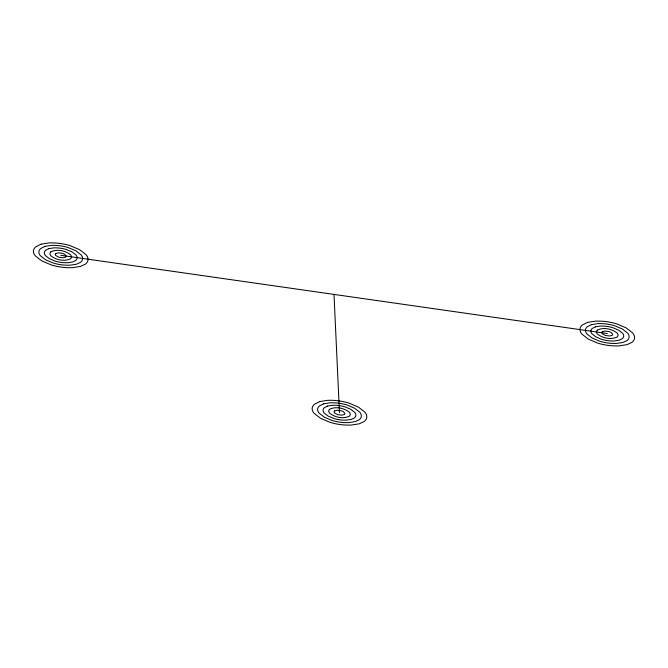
<?xml version="1.0" encoding="UTF-8"?>
<svg xmlns="http://www.w3.org/2000/svg" width="668" height="668" viewBox="0 0 668 668"><rect width="100%" height="100%" fill="white"/><g stroke="black" fill="none" stroke-linecap="round" stroke-linejoin="round"><path stroke-width="1" d="M60.73 255.301L607.27 333.516M334 294.413L339.469 412.699M50.71 251.919L49.799 253.731L50.609 255.568C55.945 260.027 64.262 261.764 70.691 258.792L71.66 256.863L70.85 255.034C65.506 250.6 57.072 248.721 50.71 251.919M55.72 253.606L55.26 254.516L55.669 255.435L58.834 257.222L63.093 257.773L65.706 257.046L66.19 256.078L64.512 254.182L62.625 253.381L58.367 252.83L55.72 253.606M329.449 409.317L328.539 411.137L329.349 412.966C334.693 417.425 343.01 419.17 349.431 416.197L350.399 414.269L349.589 412.432C344.245 408.006 335.812 406.119 329.449 409.317M334.459 411.012L334.008 411.922L334.409 412.832L337.574 414.619L341.832 415.17L344.454 414.444L344.938 413.484L343.26 411.58L341.365 410.778L337.106 410.227L334.459 411.012M597.25 330.142L596.34 331.954L597.15 333.791C602.494 338.242 610.811 339.987 617.232 337.014L618.201 335.085L617.391 333.248C612.047 328.823 603.613 326.936 597.25 330.142M602.26 331.829L601.81 332.739L602.21 333.658L605.375 335.445L609.634 335.996L612.255 335.269L612.74 334.301L611.061 332.397L609.166 331.595L604.907 331.044L602.26 331.829M41.015 244.171L35.68 246.851A27.998 10.579 -4.5 0 0 33.4 251.385A43.846 16.566 -4.5 0 0 35.429 255.969L41.792 260.896L51.261 264.912A43.846 16.566 -4.5 0 0 61.272 267.125A27.998 10.579 -4.5 0 0 72.545 267.668L80.436 266.432L85.629 264.035A29.726 11.231 -4.5 0 0 88.051 259.209A43.846 16.566 -4.5 0 0 86.022 254.625L79.667 249.698L70.198 245.69A43.846 16.566 -4.5 0 0 60.178 243.469A27.998 10.579 -4.5 0 0 48.914 242.935L41.015 244.171M44.956 246.392L40.69 248.538A22.395 8.459 -4.5 0 0 38.869 252.17A35.078 13.251 -4.5 0 0 40.489 255.836L45.574 259.777L53.148 262.983A35.078 13.251 -4.5 0 0 61.164 264.762A22.395 8.459 -4.5 0 0 70.182 265.188L76.494 264.202L80.653 262.282A23.781 8.985 -4.5 0 0 82.59 258.433A35.078 13.251 -4.5 0 0 80.962 254.767L75.876 250.817L68.303 247.611A35.078 13.251 -4.5 0 0 60.287 245.832A22.395 8.459 -4.5 0 0 51.277 245.406L44.956 246.392M48.898 248.621L45.7 250.224A16.8 6.346 -4.5 0 0 44.33 252.955A26.302 9.937 -4.5 0 0 45.549 255.702L49.365 258.658L55.043 261.063A26.302 9.937 -4.5 0 0 61.055 262.399A16.8 6.346 -4.5 0 0 67.819 262.716L72.553 261.981L75.668 260.537A17.836 6.738 -4.5 0 0 77.121 257.648A26.302 9.937 -4.5 0 0 75.91 254.9L72.086 251.936L66.408 249.531A26.302 9.937 -4.5 0 0 60.396 248.204A16.8 6.346 -4.5 0 0 53.64 247.878L48.898 248.621M319.763 401.568L314.428 404.249A27.998 10.579 -4.5 0 0 312.14 408.791A43.846 16.566 -4.5 0 0 314.169 413.375L320.531 418.302L330 422.31A43.846 16.566 -4.5 0 0 340.02 424.531A27.998 10.579 -4.5 0 0 351.284 425.065L359.184 423.829L364.377 421.433A29.726 11.231 -4.5 0 0 366.799 416.615A43.846 16.566 -4.5 0 0 364.77 412.031L358.407 407.104L348.938 403.088A43.846 16.566 -4.5 0 0 338.926 400.875A27.998 10.579 -4.5 0 0 327.654 400.332L319.763 401.568M323.704 403.798L319.429 405.935A22.395 8.459 -4.5 0 0 317.609 409.567A35.078 13.251 -4.5 0 0 319.229 413.233L324.322 417.183L331.896 420.389A35.078 13.251 -4.5 0 0 339.912 422.168A22.395 8.459 -4.5 0 0 348.921 422.594L355.242 421.608L359.392 419.688A23.781 8.985 -4.5 0 0 361.33 415.83A35.078 13.251 -4.5 0 0 359.71 412.164L354.616 408.223L347.043 405.017A35.078 13.251 -4.5 0 0 339.035 403.238A22.395 8.459 -4.5 0 0 330.017 402.812L323.704 403.798M327.646 406.019L324.439 407.63A16.8 6.346 -4.5 0 0 323.078 410.352A26.302 9.937 -4.5 0 0 324.289 413.1L328.105 416.064L333.791 418.469A26.302 9.937 -4.5 0 0 339.795 419.796A16.8 6.346 -4.5 0 0 346.558 420.122L351.293 419.379L354.416 417.943A17.836 6.738 -4.5 0 0 355.869 415.045A26.302 9.937 -4.5 0 0 354.65 412.298L350.834 409.342L345.156 406.937A26.302 9.937 -4.5 0 0 339.144 405.601A16.8 6.346 -4.5 0 0 332.38 405.284L327.646 406.019M587.564 322.394L582.229 325.065A27.998 10.579 -4.5 0 0 579.949 329.608A43.846 16.566 -4.5 0 0 581.978 334.192L588.333 339.119L597.802 343.127A43.846 16.566 -4.5 0 0 607.822 345.348A27.998 10.579 -4.5 0 0 619.086 345.882L626.985 344.646L632.178 342.25A29.726 11.231 -4.5 0 0 634.6 337.432A43.846 16.566 -4.5 0 0 632.571 332.848L626.208 327.921L616.739 323.913A43.846 16.566 -4.5 0 0 606.728 321.692A27.998 10.579 -4.5 0 0 595.455 321.158L587.564 322.394M591.506 324.615L587.239 326.761A22.395 8.459 -4.5 0 0 585.41 330.393A35.078 13.251 -4.5 0 0 587.038 334.058L592.124 338L599.697 341.206A35.078 13.251 -4.5 0 0 607.713 342.985A22.395 8.459 -4.5 0 0 616.723 343.41L623.044 342.425L627.194 340.505A23.781 8.985 -4.5 0 0 629.131 336.647A35.078 13.251 -4.5 0 0 627.511 332.981L622.426 329.04L614.852 325.834A35.078 13.251 -4.5 0 0 606.836 324.055A22.395 8.459 -4.5 0 0 597.818 323.629L591.506 324.615M595.447 326.844L592.24 328.447A16.8 6.346 -4.5 0 0 590.879 331.169A26.302 9.937 -4.5 0 0 592.09 333.925L595.914 336.881L601.592 339.286A26.302 9.937 -4.5 0 0 607.604 340.613A16.8 6.346 -4.5 0 0 614.36 340.939L619.102 340.196L622.217 338.76A17.836 6.738 -4.5 0 0 623.67 335.862A26.302 9.937 -4.5 0 0 622.451 333.115L618.635 330.159L612.957 327.754A26.302 9.937 -4.5 0 0 606.945 326.418A16.8 6.346 -4.5 0 0 600.181 326.101L595.447 326.844"/></g></svg>
